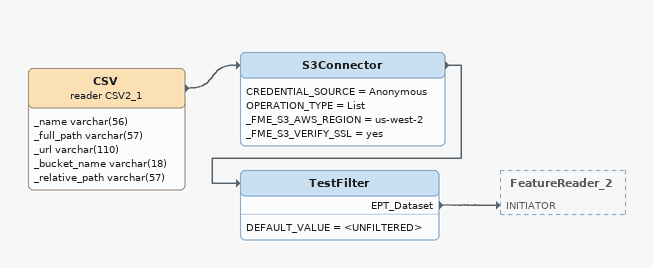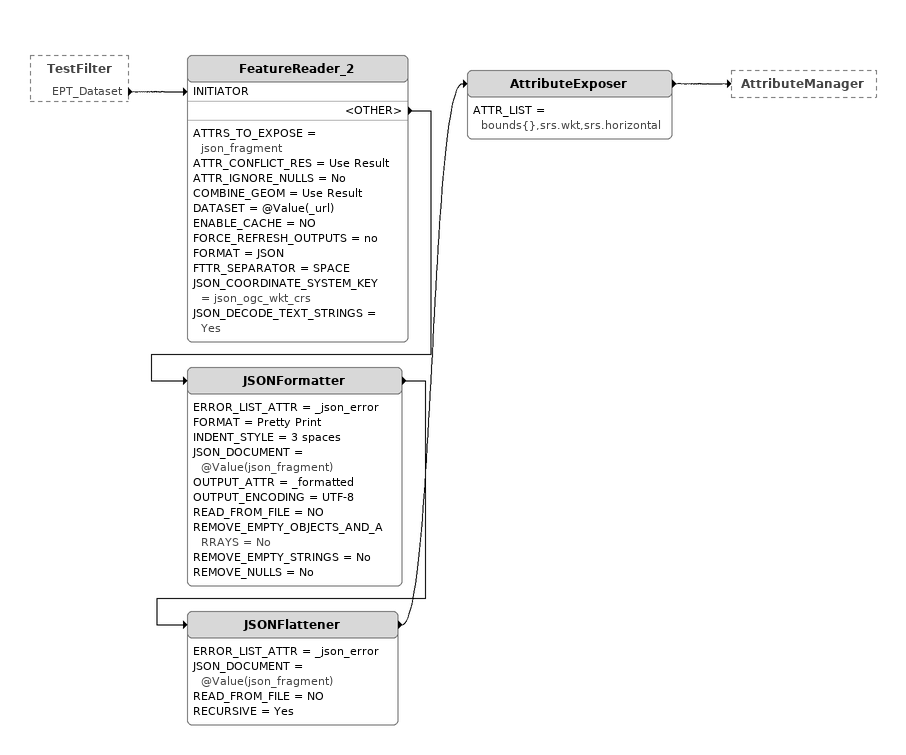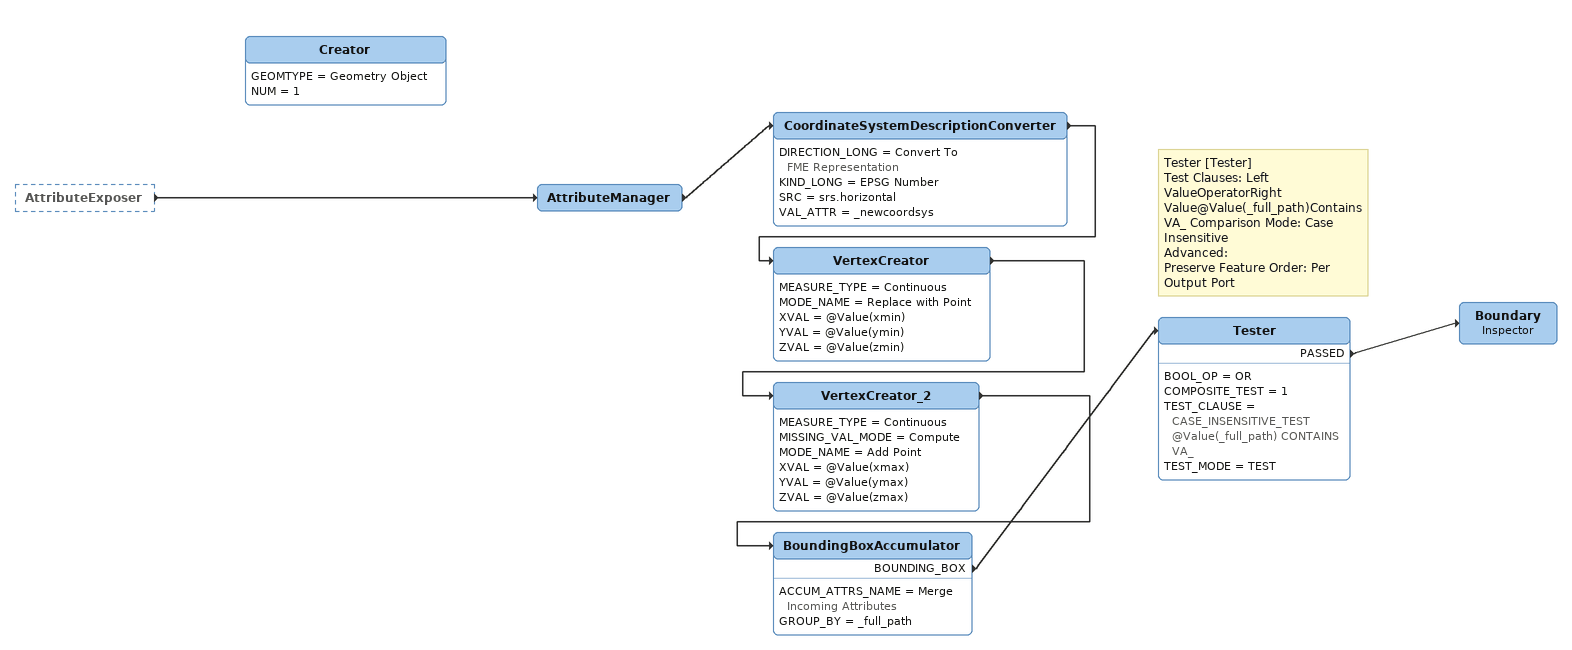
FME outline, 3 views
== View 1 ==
CSV (reader CSV2_1)
    attributes: _name varchar(56), _full_path varchar(57), _url varchar(110), _bucket_name varchar(18), _relative_path varchar(57)
    -> S3Connector
S3Connector
    CREDENTIAL_SOURCE = Anonymous
    OPERATION_TYPE = List
    _FME_S3_AWS_REGION = us-west-2
    _FME_S3_VERIFY_SSL = yes
    -> TestFilter
TestFilter
    DEFAULT_VALUE = <UNFILTERED>
    EPT_Dataset -> FeatureReader_2 [INITIATOR]

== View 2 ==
TestFilter [outside]
    EPT_Dataset -> FeatureReader_2 [INITIATOR]
FeatureReader_2
    ATTRS_TO_EXPOSE = json_fragment
    ATTR_CONFLICT_RES = Use Result
    ATTR_IGNORE_NULLS = No
    COMBINE_GEOM = Use Result
    DATASET = @Value(_url)
    ENABLE_CACHE = NO
    FORCE_REFRESH_OUTPUTS = no
    FORMAT = JSON
    FTTR_SEPARATOR = SPACE
    JSON_COORDINATE_SYSTEM_KEY = json_ogc_wkt_crs
    JSON_DECODE_TEXT_STRINGS = Yes
    <OTHER> -> JSONFormatter
JSONFormatter
    ERROR_LIST_ATTR = _json_error
    FORMAT = Pretty Print
    INDENT_STYLE = 3 spaces
    JSON_DOCUMENT = @Value(json_fragment)
    OUTPUT_ATTR = _formatted
    OUTPUT_ENCODING = UTF-8
    READ_FROM_FILE = NO
    REMOVE_EMPTY_OBJECTS_AND_ARRAYS = No
    REMOVE_EMPTY_STRINGS = No
    REMOVE_NULLS = No
    -> JSONFlattener
JSONFlattener
    ERROR_LIST_ATTR = _json_error
    JSON_DOCUMENT = @Value(json_fragment)
    READ_FROM_FILE = NO
    RECURSIVE = Yes
    -> AttributeExposer
AttributeExposer
    ATTR_LIST = bounds{},srs.wkt,srs.horizontal
    -> AttributeManager

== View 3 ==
AttributeExposer [outside]
    -> AttributeManager
AttributeManager
    -> CoordinateSystemDescriptionConverter
CoordinateSystemDescriptionConverter
    DIRECTION_LONG = Convert To FME Representation
    KIND_LONG = EPSG Number
    SRC = srs.horizontal
    VAL_ATTR = _newcoordsys
    -> VertexCreator
VertexCreator
    MEASURE_TYPE = Continuous
    MODE_NAME = Replace with Point
    XVAL = @Value(xmin)
    YVAL = @Value(ymin)
    ZVAL = @Value(zmin)
    -> VertexCreator_2
VertexCreator_2
    MEASURE_TYPE = Continuous
    MISSING_VAL_MODE = Compute
    MODE_NAME = Add Point
    XVAL = @Value(xmax)
    YVAL = @Value(ymax)
    ZVAL = @Value(zmax)
    -> BoundingBoxAccumulator
BoundingBoxAccumulator
    ACCUM_ATTRS_NAME = Merge Incoming Attributes
    GROUP_BY = _full_path
    BOUNDING_BOX -> Tester
Note: Tester [Tester] / Test Clauses: Left ValueOperatorRight Value@Value(_full_path)ContainsVA_ Comparison Mode: Case Insensitive / Advanced: / Preserve Feature Order: Per Output Port
Tester
    BOOL_OP = OR
    COMPOSITE_TEST = 1
    TEST_CLAUSE = CASE_INSENSITIVE_TEST @Value(_full_path) CONTAINS VA_
    TEST_MODE = TEST
    PASSED -> Boundary
Boundary: Inspector
Creator
    GEOMTYPE = Geometry Object
    NUM = 1
